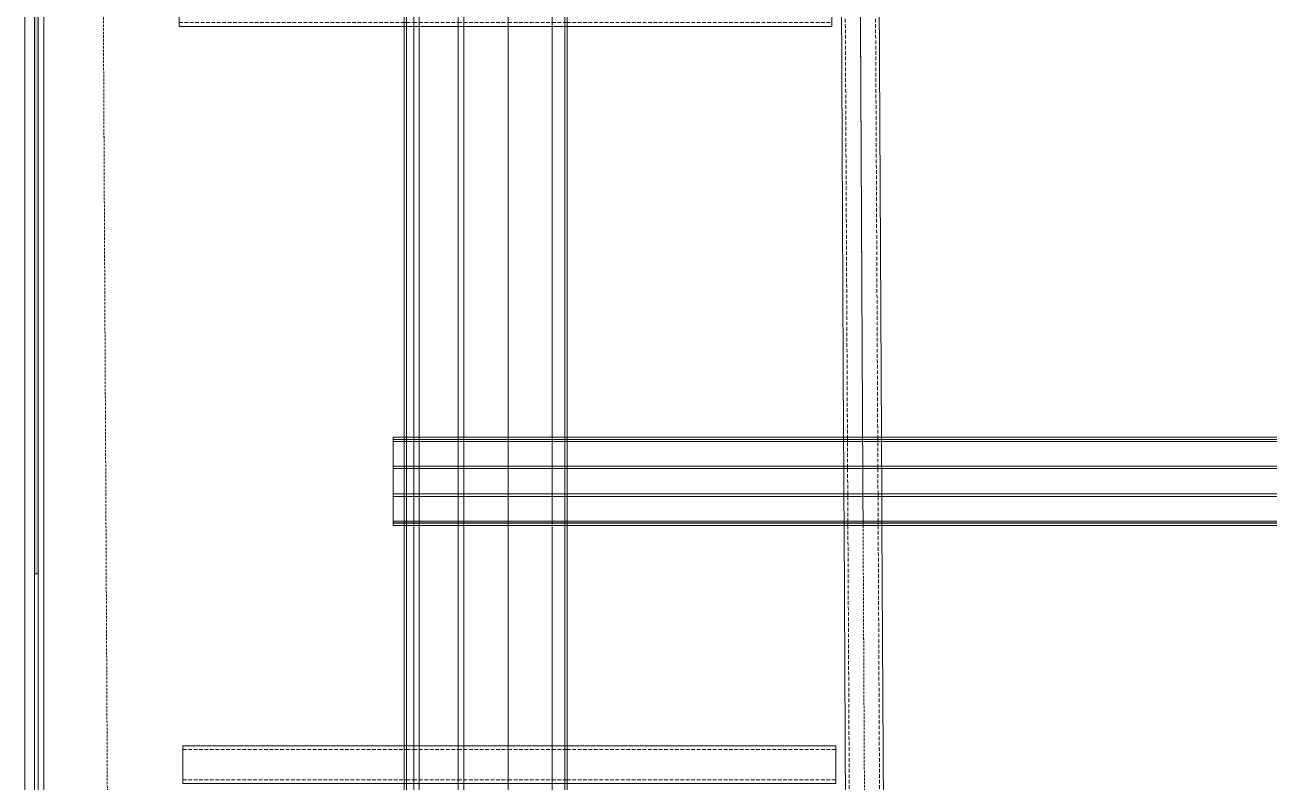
# Model space of a CAD drawing. Header units: centimetres. Extents: x -1906 to 5208, y -261 to 2955.
# Drawn here: x 1109.3 to 1273.7, y 529.8 to 629.8 of the extents above; entities that cross this region are included whole.
import ezdxf

# ---------------------------------------------------------------- set-up
doc = ezdxf.new("R2010")
doc.units = ezdxf.units.CM
doc.linetypes.add('_Overhead_2_', pattern=[0.47625, 0.3175, -0.15875])
doc.linetypes.add('Hidden', pattern=[0.714375, 0.47625, -0.238125])
for name, color, linetype, lineweight in [('A-FLOR', 7, 'Continuous', 18), ('A-WALL', 7, 'Continuous', 18), ('A-WALL-PATT', 7, 'Continuous', 50), ('S-BEAM', 7, 'Continuous', 18)]:
    doc.layers.add(name, color=color, linetype=linetype, lineweight=lineweight)

# ---------------------------------------------------------------- blocks, each defined once
blk = doc.blocks.new('Costanera Perfil Z - Parametrizado - h_22cm-V74-Planta Bodega almacenamiento insumos')
at = {"layer": 'S-BEAM', "color": 254, "lineweight": 9, "true_color": 0xcccccc}
for p, q in [((-5.84, 671.79), (-5.84, -2399.57)), ((-5.54, 671.79), (-5.54, -2399.57)), ((-5.5, -2399.57), (-5.5, 671.79)), ((-5.26, 671.79), (-5.26, -2399.57)), ((1.67, 671.79), (1.67, -2399.57)), ((2.01, 671.79), (2.01, -2399.57)), ((-2.01, -1595.08), (-2.01, -2384.34)), ((-1.67, -1595.08), (-1.67, -2384.34)), ((5.26, -1595.08), (5.26, -2384.34)), ((5.5, -1595.08), (5.5, -2384.34)), ((5.54, -1595.08), (5.54, -2384.34)), ((5.84, -1595.08), (5.84, -2384.34)), ((-2.01, -2384.34), (-2.01, -2396.84)), ((-1.67, -2384.34), (-1.67, -2396.84)), ((5.26, -2384.34), (5.26, -2396.84)), ((5.5, -2384.34), (5.5, -2396.84)), ((5.54, -2384.34), (5.54, -2396.84)), ((5.84, -2384.34), (5.84, -2396.84)), ((-2.01, -2396.84), (-2.01, -2399.57)), ((-1.67, -2396.84), (-1.67, -2399.57)), ((5.26, -2396.84), (5.26, -2399.57)), ((5.5, -2396.84), (5.5, -2399.57)), ((5.54, -2396.84), (5.54, -2399.57)), ((5.84, -2396.84), (5.84, -2399.57)), ((-5.5, -2399.57), (-5.84, -2399.57)), ((-5.84, -2399.57), (-5.54, -2399.57)), ((-5.5, -2399.57), (-5.26, -2399.57)), ((2.01, -2399.57), (-5.5, -2399.57)), ((-5.26, -2399.57), (1.67, -2399.57)), ((1.67, -2399.57), (-2.01, -2399.57)), ((-2.01, -2399.57), (-1.67, -2399.57)), ((-1.67, -2399.57), (1.67, -2399.57)), ((1.67, -2399.57), (-1.67, -2399.57)), ((-1.67, -2399.57), (1.67, -2399.57)), ((1.67, -2399.57), (2.01, -2399.57)), ((2.01, -2399.57), (1.67, -2399.57)), ((1.67, -2399.57), (2.01, -2399.57)), ((2.01, -2399.57), (5.5, -2399.57)), ((5.26, -2399.57), (2.01, -2399.57)), ((5.54, -2399.57), (5.26, -2399.57)), ((5.54, -2399.57), (5.84, -2399.57)), ((5.84, -2399.57), (5.54, -2399.57))]:
    blk.add_line(p, q, dxfattribs=at)
blk = doc.blocks.new('Costanera Perfil Z - Parametrizado - h_22cm-1857671-Planta Bodega almacenamiento insumos')
at = {"layer": 'S-BEAM', "color": 254, "lineweight": 9, "true_color": 0xcccccc}
for p, q in [((-10.75, -25.2), (-10.75, -164.73)), ((-10.75, -25.2), (-10.75, -164.73)), ((-10.45, -25.2), (-10.45, -164.73)), ((-10.45, -25.2), (-10.45, -164.73)), ((-8.8, -25.2), (-8.8, -164.73)), ((-8.8, -25.2), (-8.8, -164.73)), ((8.8, -25.2), (8.8, -164.73)), ((8.8, -25.2), (8.8, -164.73)), ((10.45, -25.2), (10.45, -164.73)), ((10.45, -25.2), (10.45, -164.73)), ((10.75, -164.73), (10.75, -25.2)), ((10.75, -25.2), (10.75, -164.73)), ((-10.75, -164.73), (-10.75, -168.56)), ((-10.75, -164.73), (-10.75, -168.56)), ((-10.45, -164.73), (-10.45, -168.56)), ((-10.45, -164.73), (-10.45, -168.56)), ((-8.8, -164.73), (-8.8, -168.56)), ((-8.8, -164.73), (-8.8, -168.56)), ((8.8, -164.73), (8.8, -168.56)), ((8.8, -164.73), (8.8, -168.56)), ((10.45, -164.73), (10.45, -168.56)), ((10.45, -164.73), (10.45, -168.56)), ((10.75, -168.56), (10.75, -164.73)), ((10.75, -164.73), (10.75, -168.56)), ((-10.75, -168.56), (-10.75, -168.91)), ((-10.75, -168.56), (-10.75, -168.91)), ((-10.75, -168.91), (-10.75, -172.24)), ((-10.75, -168.91), (-10.75, -172.24)), ((-10.45, -168.56), (-10.45, -168.91)), ((-10.45, -168.56), (-10.45, -168.91)), ((-10.45, -168.91), (-10.45, -172.24)), ((-10.45, -168.91), (-10.45, -172.24)), ((-8.8, -168.56), (-8.8, -168.91)), ((-8.8, -168.56), (-8.8, -168.91)), ((-8.8, -168.91), (-8.8, -172.24)), ((-8.8, -168.91), (-8.8, -172.24)), ((8.8, -168.56), (8.8, -168.91)), ((8.8, -168.56), (8.8, -168.91)), ((8.8, -168.91), (8.8, -172.24)), ((8.8, -168.91), (8.8, -172.24)), ((10.45, -168.56), (10.45, -168.91)), ((10.45, -168.56), (10.45, -168.91)), ((10.45, -168.91), (10.45, -172.24)), ((10.45, -168.91), (10.45, -172.24)), ((10.75, -168.91), (10.75, -168.56)), ((10.75, -168.56), (10.75, -168.91)), ((10.75, -172.24), (10.75, -168.91)), ((10.75, -168.91), (10.75, -172.24)), ((-10.75, -172.24), (-10.75, -172.59)), ((-10.75, -172.24), (-10.75, -172.59)), ((-10.45, -172.24), (-10.45, -172.59)), ((-10.45, -172.24), (-10.45, -172.59)), ((-8.8, -172.24), (-8.8, -172.59)), ((-8.8, -172.24), (-8.8, -172.59)), ((8.8, -172.24), (8.8, -172.59)), ((8.8, -172.24), (8.8, -172.59)), ((10.45, -172.24), (10.45, -172.59)), ((10.45, -172.24), (10.45, -172.59)), ((10.75, -172.59), (10.75, -172.24)), ((10.75, -172.24), (10.75, -172.59)), ((-10.75, -172.59), (-10.75, -176.41)), ((-10.75, -172.59), (-10.75, -176.41)), ((-10.45, -172.59), (-10.45, -176.41)), ((-10.45, -172.59), (-10.45, -176.41)), ((-8.8, -172.59), (-8.8, -176.41)), ((-8.8, -172.59), (-8.8, -176.41)), ((8.8, -172.59), (8.8, -176.41)), ((8.8, -172.59), (8.8, -176.41)), ((10.45, -172.59), (10.45, -176.41)), ((10.45, -172.59), (10.45, -176.41)), ((10.75, -176.41), (10.75, -172.59)), ((10.75, -172.59), (10.75, -176.41)), ((-10.75, -176.41), (-10.75, -314.86)), ((-10.75, -176.41), (-10.75, -314.86)), ((-10.45, -176.41), (-10.45, -314.86)), ((-10.45, -176.41), (-10.45, -314.86)), ((-8.8, -176.41), (-8.8, -314.86)), ((-8.8, -176.41), (-8.8, -314.86)), ((8.8, -176.41), (8.8, -314.86)), ((8.8, -176.41), (8.8, -314.86)), ((10.45, -176.41), (10.45, -314.86)), ((10.45, -176.41), (10.45, -314.86)), ((10.75, -314.86), (10.75, -176.41)), ((10.75, -176.41), (10.75, -314.86))]:
    blk.add_line(p, q, dxfattribs=at)
blk = doc.blocks.new('Costanera Perfil Z - Parametrizado - h_22cm-V80-Planta Bodega almacenamiento insumos')
at = {"layer": 'S-BEAM', "color": 254, "lineweight": 9, "true_color": 0xcccccc}
for p, q in [((-10.75, -25.2), (-10.75, -164.73)), ((-10.75, -25.2), (-10.75, -164.73)), ((-10.45, -25.2), (-10.45, -164.73)), ((-10.45, -25.2), (-10.45, -164.73)), ((-8.8, -25.2), (-8.8, -164.73)), ((-8.8, -25.2), (-8.8, -164.73)), ((8.8, -25.2), (8.8, -164.73)), ((8.8, -25.2), (8.8, -164.73)), ((10.45, -25.2), (10.45, -164.73)), ((10.45, -25.2), (10.45, -164.73)), ((10.75, -164.73), (10.75, -25.2)), ((10.75, -25.2), (10.75, -164.73)), ((-10.75, -164.73), (-10.75, -168.56)), ((-10.75, -164.73), (-10.75, -168.56)), ((-10.45, -164.73), (-10.45, -168.56)), ((-10.45, -164.73), (-10.45, -168.56)), ((-8.8, -164.73), (-8.8, -168.56)), ((-8.8, -164.73), (-8.8, -168.56)), ((8.8, -164.73), (8.8, -168.56)), ((8.8, -164.73), (8.8, -168.56)), ((10.45, -164.73), (10.45, -168.56)), ((10.45, -164.73), (10.45, -168.56)), ((10.75, -168.56), (10.75, -164.73)), ((10.75, -164.73), (10.75, -168.56)), ((-10.75, -168.56), (-10.75, -168.91)), ((-10.75, -168.56), (-10.75, -168.91)), ((-10.75, -168.91), (-10.75, -172.24)), ((-10.75, -168.91), (-10.75, -172.24)), ((-10.45, -168.56), (-10.45, -168.91)), ((-10.45, -168.56), (-10.45, -168.91)), ((-10.45, -168.91), (-10.45, -172.24)), ((-10.45, -168.91), (-10.45, -172.24)), ((-8.8, -168.56), (-8.8, -168.91)), ((-8.8, -168.56), (-8.8, -168.91)), ((-8.8, -168.91), (-8.8, -172.24)), ((-8.8, -168.91), (-8.8, -172.24)), ((8.8, -168.56), (8.8, -168.91)), ((8.8, -168.56), (8.8, -168.91)), ((8.8, -168.91), (8.8, -172.24)), ((8.8, -168.91), (8.8, -172.24)), ((10.45, -168.56), (10.45, -168.91)), ((10.45, -168.56), (10.45, -168.91)), ((10.45, -168.91), (10.45, -172.24)), ((10.45, -168.91), (10.45, -172.24)), ((10.75, -168.91), (10.75, -168.56)), ((10.75, -168.56), (10.75, -168.91)), ((10.75, -172.24), (10.75, -168.91)), ((10.75, -168.91), (10.75, -172.24)), ((-10.75, -172.24), (-10.75, -172.59)), ((-10.75, -172.24), (-10.75, -172.59)), ((-10.45, -172.24), (-10.45, -172.59)), ((-10.45, -172.24), (-10.45, -172.59)), ((-8.8, -172.24), (-8.8, -172.59)), ((-8.8, -172.24), (-8.8, -172.59)), ((8.8, -172.24), (8.8, -172.59)), ((8.8, -172.24), (8.8, -172.59)), ((10.45, -172.24), (10.45, -172.59)), ((10.45, -172.24), (10.45, -172.59)), ((10.75, -172.59), (10.75, -172.24)), ((10.75, -172.24), (10.75, -172.59)), ((-10.75, -172.59), (-10.75, -176.41)), ((-10.75, -172.59), (-10.75, -176.41)), ((-10.45, -172.59), (-10.45, -176.41)), ((-10.45, -172.59), (-10.45, -176.41)), ((-8.8, -172.59), (-8.8, -176.41)), ((-8.8, -172.59), (-8.8, -176.41)), ((8.8, -172.59), (8.8, -176.41)), ((8.8, -172.59), (8.8, -176.41)), ((10.45, -172.59), (10.45, -176.41)), ((10.45, -172.59), (10.45, -176.41)), ((10.75, -176.41), (10.75, -172.59)), ((10.75, -172.59), (10.75, -176.41)), ((-10.75, -176.41), (-10.75, -314.86)), ((-10.75, -176.41), (-10.75, -314.86)), ((-10.45, -176.41), (-10.45, -314.86)), ((-10.45, -176.41), (-10.45, -314.86)), ((-8.8, -176.41), (-8.8, -314.86)), ((-8.8, -176.41), (-8.8, -314.86)), ((8.8, -176.41), (8.8, -314.86)), ((8.8, -176.41), (8.8, -314.86)), ((10.45, -176.41), (10.45, -314.86)), ((10.45, -176.41), (10.45, -314.86)), ((10.75, -314.86), (10.75, -176.41)), ((10.75, -176.41), (10.75, -314.86))]:
    blk.add_line(p, q, dxfattribs=at)
blk = doc.blocks.new('Costanera Perfil Z - Parametrizado - h_22cm-1857643-Planta Bodega almacenamiento insumos')
at = {"layer": 'S-BEAM', "color": 254, "lineweight": 9, "true_color": 0xcccccc}
for p, q in [((-10.75, -23.8), (-10.75, -163.34)), ((-10.75, -23.8), (-10.75, -163.34)), ((-10.45, -23.8), (-10.45, -163.34)), ((-10.45, -23.8), (-10.45, -163.34)), ((-8.8, -23.8), (-8.8, -163.34)), ((-8.8, -23.8), (-8.8, -163.34)), ((8.8, -23.8), (8.8, -163.34)), ((8.8, -23.8), (8.8, -163.34)), ((10.45, -23.8), (10.45, -163.34)), ((10.45, -23.8), (10.45, -163.34)), ((10.75, -163.34), (10.75, -23.8)), ((10.75, -23.8), (10.75, -163.34)), ((-10.75, -163.34), (-10.75, -167.17)), ((-10.75, -163.34), (-10.75, -167.17)), ((-10.45, -163.34), (-10.45, -167.17)), ((-10.45, -163.34), (-10.45, -167.17)), ((-8.8, -163.34), (-8.8, -167.17)), ((-8.8, -163.34), (-8.8, -167.17)), ((8.8, -163.34), (8.8, -167.17)), ((8.8, -163.34), (8.8, -167.17)), ((10.45, -163.34), (10.45, -167.17)), ((10.45, -163.34), (10.45, -167.17)), ((10.75, -167.17), (10.75, -163.34)), ((10.75, -163.34), (10.75, -167.17)), ((-10.75, -167.17), (-10.75, -167.51)), ((-10.75, -167.17), (-10.75, -167.51)), ((-10.75, -167.51), (-10.75, -170.85)), ((-10.75, -167.51), (-10.75, -170.85)), ((-10.45, -167.17), (-10.45, -167.51)), ((-10.45, -167.17), (-10.45, -167.51)), ((-10.45, -167.51), (-10.45, -170.85)), ((-10.45, -167.51), (-10.45, -170.85)), ((-8.8, -167.17), (-8.8, -167.51)), ((-8.8, -167.17), (-8.8, -167.51)), ((-8.8, -167.51), (-8.8, -170.85)), ((-8.8, -167.51), (-8.8, -170.85)), ((8.8, -167.17), (8.8, -167.51)), ((8.8, -167.17), (8.8, -167.51)), ((8.8, -167.51), (8.8, -170.85)), ((8.8, -167.51), (8.8, -170.85)), ((10.45, -167.17), (10.45, -167.51)), ((10.45, -167.17), (10.45, -167.51)), ((10.45, -167.51), (10.45, -170.85)), ((10.45, -167.51), (10.45, -170.85)), ((10.75, -167.51), (10.75, -167.17)), ((10.75, -167.17), (10.75, -167.51)), ((10.75, -170.85), (10.75, -167.51)), ((10.75, -167.51), (10.75, -170.85)), ((-10.75, -170.85), (-10.75, -171.19)), ((-10.75, -170.85), (-10.75, -171.19)), ((-10.45, -170.85), (-10.45, -171.19)), ((-10.45, -170.85), (-10.45, -171.19)), ((-8.8, -170.85), (-8.8, -171.19)), ((-8.8, -170.85), (-8.8, -171.19)), ((8.8, -170.85), (8.8, -171.19)), ((8.8, -170.85), (8.8, -171.19)), ((10.45, -170.85), (10.45, -171.19)), ((10.45, -170.85), (10.45, -171.19)), ((10.75, -171.19), (10.75, -170.85)), ((10.75, -170.85), (10.75, -171.19)), ((-10.75, -171.19), (-10.75, -175.02)), ((-10.75, -171.19), (-10.75, -175.02)), ((-10.45, -171.19), (-10.45, -175.02)), ((-10.45, -171.19), (-10.45, -175.02)), ((-8.8, -171.19), (-8.8, -175.02)), ((-8.8, -171.19), (-8.8, -175.02)), ((8.8, -171.19), (8.8, -175.02)), ((8.8, -171.19), (8.8, -175.02)), ((10.45, -171.19), (10.45, -175.02)), ((10.45, -171.19), (10.45, -175.02)), ((10.75, -175.02), (10.75, -171.19)), ((10.75, -171.19), (10.75, -175.02)), ((-10.75, -175.02), (-10.75, -313.46)), ((-10.75, -175.02), (-10.75, -313.46)), ((-10.45, -175.02), (-10.45, -313.46)), ((-10.45, -175.02), (-10.45, -313.46)), ((-8.8, -175.02), (-8.8, -313.46)), ((-8.8, -175.02), (-8.8, -313.46)), ((8.8, -175.02), (8.8, -313.46)), ((8.8, -175.02), (8.8, -313.46)), ((10.45, -175.02), (10.45, -313.46)), ((10.45, -175.02), (10.45, -313.46)), ((10.75, -313.46), (10.75, -175.02)), ((10.75, -175.02), (10.75, -313.46))]:
    blk.add_line(p, q, dxfattribs=at)
blk = doc.blocks.new('Costanera Perfil Z - Parametrizado - h_22cm-1857615-Planta Bodega almacenamiento insumos')
at = {"layer": 'S-BEAM', "color": 254, "lineweight": 9, "true_color": 0xcccccc}
for p, q in [((8.8, -24.5), (8.8, -164.04)), ((8.8, -24.5), (8.8, -164.04)), ((10.45, -24.5), (10.45, -164.04)), ((10.75, -164.04), (10.75, -24.5)), ((-10.75, -109.68), (-10.75, -164.04)), ((-10.75, -109.77), (-10.75, -164.04)), ((-10.45, -109.77), (-10.45, -164.04)), ((-10.45, -109.77), (-10.45, -164.04)), ((-8.8, -109.77), (-8.8, -164.04)), ((-8.8, -109.77), (-8.8, -164.04)), ((10.45, -109.68), (10.45, -164.04)), ((10.75, -109.77), (10.75, -164.04)), ((-10.75, -164.04), (-10.75, -167.86)), ((-10.75, -164.04), (-10.75, -167.86)), ((-10.45, -164.04), (-10.45, -167.86)), ((-10.45, -164.04), (-10.45, -167.86)), ((-8.8, -164.04), (-8.8, -167.86)), ((-8.8, -164.04), (-8.8, -167.86)), ((8.8, -164.04), (8.8, -167.86)), ((8.8, -164.04), (8.8, -167.86)), ((10.45, -164.04), (10.45, -167.86)), ((10.45, -164.04), (10.45, -167.86)), ((10.75, -167.86), (10.75, -164.04)), ((10.75, -164.04), (10.75, -167.86)), ((-10.75, -167.86), (-10.75, -168.21)), ((-10.75, -167.86), (-10.75, -168.21)), ((-10.75, -168.21), (-10.75, -171.54)), ((-10.75, -168.21), (-10.75, -171.54)), ((-10.45, -167.86), (-10.45, -168.21)), ((-10.45, -167.86), (-10.45, -168.21)), ((-10.45, -168.21), (-10.45, -171.54)), ((-10.45, -168.21), (-10.45, -171.54)), ((-8.8, -167.86), (-8.8, -168.21)), ((-8.8, -167.86), (-8.8, -168.21)), ((-8.8, -168.21), (-8.8, -171.54)), ((-8.8, -168.21), (-8.8, -171.54)), ((8.8, -167.86), (8.8, -168.21)), ((8.8, -167.86), (8.8, -168.21)), ((8.8, -168.21), (8.8, -171.54)), ((8.8, -168.21), (8.8, -171.54)), ((10.45, -167.86), (10.45, -168.21)), ((10.45, -167.86), (10.45, -168.21)), ((10.45, -168.21), (10.45, -171.54)), ((10.45, -168.21), (10.45, -171.54)), ((10.75, -168.21), (10.75, -167.86)), ((10.75, -167.86), (10.75, -168.21)), ((10.75, -171.54), (10.75, -168.21)), ((10.75, -168.21), (10.75, -171.54)), ((-10.75, -171.54), (-10.75, -171.89)), ((-10.75, -171.54), (-10.75, -171.89)), ((-10.75, -171.89), (-10.75, -175.72)), ((-10.75, -171.89), (-10.75, -175.72)), ((-10.45, -171.54), (-10.45, -171.89)), ((-10.45, -171.54), (-10.45, -171.89)), ((-10.45, -171.89), (-10.45, -175.72)), ((-10.45, -171.89), (-10.45, -175.72)), ((-8.8, -171.54), (-8.8, -171.89)), ((-8.8, -171.54), (-8.8, -171.89)), ((-8.8, -171.89), (-8.8, -175.72)), ((-8.8, -171.89), (-8.8, -175.72)), ((8.8, -171.54), (8.8, -171.89)), ((8.8, -171.54), (8.8, -171.89)), ((8.8, -171.89), (8.8, -175.72)), ((8.8, -171.89), (8.8, -175.72)), ((10.45, -171.54), (10.45, -171.89)), ((10.45, -171.54), (10.45, -171.89)), ((10.45, -171.89), (10.45, -175.72)), ((10.45, -171.89), (10.45, -175.72)), ((10.75, -171.89), (10.75, -171.54)), ((10.75, -171.54), (10.75, -171.89)), ((10.75, -175.72), (10.75, -171.89)), ((10.75, -171.89), (10.75, -175.72)), ((-10.75, -175.72), (-10.75, -204.92)), ((-10.75, -175.72), (-10.75, -204.84)), ((-10.45, -175.72), (-10.45, -204.84)), ((-10.45, -175.72), (-10.45, -204.84)), ((-8.8, -175.72), (-8.8, -204.84)), ((-8.8, -175.72), (-8.8, -204.84)), ((8.8, -175.72), (8.8, -314.16)), ((8.8, -175.72), (8.8, -314.16)), ((10.45, -175.72), (10.45, -314.16)), ((10.45, -175.72), (10.45, -204.92)), ((10.75, -314.16), (10.75, -175.72)), ((10.75, -175.72), (10.75, -204.84)), ((-10.75, -205.15), (-10.75, -205.28)), ((-10.75, -205.15), (-10.75, -205.28)), ((-10.75, -205.36), (-10.75, -205.51)), ((-10.75, -205.36), (-10.75, -205.51)), ((-10.45, -205.15), (-10.45, -205.28)), ((-10.45, -205.15), (-10.45, -205.28)), ((-10.45, -205.36), (-10.45, -205.51)), ((-10.45, -205.36), (-10.45, -205.51)), ((-8.8, -205.15), (-8.8, -205.28)), ((-8.8, -205.15), (-8.8, -205.28)), ((-8.8, -205.36), (-8.8, -205.51)), ((-8.8, -205.36), (-8.8, -205.51)), ((10.45, -205.28), (10.45, -205.41)), ((10.75, -205.28), (10.75, -205.41)), ((-10.75, -205.59), (-10.75, -208.85)), ((-10.75, -205.59), (-10.75, -208.85)), ((-10.45, -205.59), (-10.45, -208.85)), ((-10.45, -205.59), (-10.45, -208.85)), ((-8.8, -205.6), (-8.8, -208.85)), ((-8.8, -205.6), (-8.8, -208.85)), ((10.45, -205.51), (10.45, -205.65)), ((10.45, -205.75), (10.45, -209)), ((10.75, -205.51), (10.75, -205.65)), ((10.75, -205.75), (10.75, -209)), ((-10.75, -208.94), (-10.75, -209.1)), ((-10.75, -208.94), (-10.75, -209.1)), ((-10.75, -209.18), (-10.75, -209.33)), ((-10.75, -209.18), (-10.75, -209.33)), ((-10.75, -209.4), (-10.75, -209.53)), ((-10.75, -209.4), (-10.75, -209.53)), ((-10.45, -208.94), (-10.45, -209.1)), ((-10.45, -208.94), (-10.45, -209.1)), ((-10.45, -209.18), (-10.45, -209.33)), ((-10.45, -209.18), (-10.45, -209.33)), ((-10.45, -209.4), (-10.45, -209.53)), ((-10.45, -209.4), (-10.45, -209.53)), ((-8.8, -208.94), (-8.8, -209.1)), ((-8.8, -208.94), (-8.8, -209.1)), ((-8.8, -209.18), (-8.8, -209.33)), ((-8.8, -209.18), (-8.8, -209.33)), ((-8.8, -209.4), (-8.8, -209.53)), ((-8.8, -209.4), (-8.8, -209.53)), ((10.45, -209.1), (10.45, -209.23)), ((10.75, -209.1), (10.75, -209.23))]:
    blk.add_line(p, q, dxfattribs=at)
blk = doc.blocks.new('Costanera Perfil Z - Parametrizado - h_22cm-1857587-Planta Bodega almacenamiento insumos')
at = {"layer": 'S-BEAM', "color": 254, "lineweight": 9, "true_color": 0xcccccc}
for p, q in [((-10.75, -110.68), (-10.75, -164.95)), ((-10.75, -110.68), (-10.75, -164.95)), ((-10.45, -110.68), (-10.45, -164.95)), ((-10.45, -110.68), (-10.45, -164.95)), ((-8.8, -110.68), (-8.8, -164.95)), ((-8.8, -110.68), (-8.8, -164.95)), ((8.8, -110.68), (8.8, -164.95)), ((8.8, -110.68), (8.8, -164.95)), ((10.45, -110.68), (10.45, -164.95)), ((10.45, -110.68), (10.45, -164.95)), ((10.75, -164.95), (10.75, -110.68)), ((10.75, -110.68), (10.75, -164.95)), ((-10.75, -164.95), (-10.75, -168.78)), ((-10.75, -164.95), (-10.75, -168.78)), ((-10.45, -164.95), (-10.45, -168.78)), ((-10.45, -164.95), (-10.45, -168.78)), ((-8.8, -164.95), (-8.8, -168.78)), ((-8.8, -164.95), (-8.8, -168.78)), ((8.8, -164.95), (8.8, -168.78)), ((8.8, -164.95), (8.8, -168.78)), ((10.45, -164.95), (10.45, -168.78)), ((10.45, -164.95), (10.45, -168.78)), ((10.75, -168.78), (10.75, -164.95)), ((10.75, -164.95), (10.75, -168.78)), ((-10.75, -168.78), (-10.75, -169.12)), ((-10.75, -168.78), (-10.75, -169.12)), ((-10.75, -169.12), (-10.75, -172.46)), ((-10.75, -169.12), (-10.75, -172.46)), ((-10.45, -168.78), (-10.45, -169.12)), ((-10.45, -168.78), (-10.45, -169.12)), ((-10.45, -169.12), (-10.45, -172.46)), ((-10.45, -169.12), (-10.45, -172.46)), ((-8.8, -168.78), (-8.8, -169.12)), ((-8.8, -168.78), (-8.8, -169.12)), ((-8.8, -169.12), (-8.8, -172.46)), ((-8.8, -169.12), (-8.8, -172.46)), ((8.8, -168.78), (8.8, -169.12)), ((8.8, -168.78), (8.8, -169.12)), ((8.8, -169.12), (8.8, -172.46)), ((8.8, -169.12), (8.8, -172.46)), ((10.45, -168.78), (10.45, -169.12)), ((10.45, -168.78), (10.45, -169.12)), ((10.45, -169.12), (10.45, -172.46)), ((10.45, -169.12), (10.45, -172.46)), ((10.75, -169.12), (10.75, -168.78)), ((10.75, -168.78), (10.75, -169.12)), ((10.75, -172.46), (10.75, -169.12)), ((10.75, -169.12), (10.75, -172.46)), ((-10.75, -172.46), (-10.75, -172.8)), ((-10.75, -172.46), (-10.75, -172.8)), ((-10.45, -172.46), (-10.45, -172.8)), ((-10.45, -172.46), (-10.45, -172.8)), ((-8.8, -172.46), (-8.8, -172.8)), ((-8.8, -172.46), (-8.8, -172.8)), ((8.8, -172.46), (8.8, -172.8)), ((8.8, -172.46), (8.8, -172.8)), ((10.45, -172.46), (10.45, -172.8)), ((10.45, -172.46), (10.45, -172.8)), ((10.75, -172.8), (10.75, -172.46)), ((10.75, -172.46), (10.75, -172.8)), ((-10.75, -172.8), (-10.75, -176.63)), ((-10.75, -172.8), (-10.75, -176.63)), ((-10.45, -172.8), (-10.45, -176.63)), ((-10.45, -172.8), (-10.45, -176.63)), ((-8.8, -172.8), (-8.8, -176.63)), ((-8.8, -172.8), (-8.8, -176.63)), ((8.8, -172.8), (8.8, -176.63)), ((8.8, -172.8), (8.8, -176.63)), ((10.45, -172.8), (10.45, -176.63)), ((10.45, -172.8), (10.45, -176.63)), ((10.75, -176.63), (10.75, -172.8)), ((10.75, -172.8), (10.75, -176.63)), ((-10.75, -176.63), (-10.75, -205.75)), ((-10.75, -176.63), (-10.75, -205.75)), ((-10.45, -176.63), (-10.45, -205.75)), ((-10.45, -176.63), (-10.45, -205.75)), ((-8.8, -176.63), (-8.8, -205.75)), ((-8.8, -176.63), (-8.8, -205.75)), ((8.8, -176.63), (8.8, -205.75)), ((8.8, -176.63), (8.8, -205.75)), ((10.45, -176.63), (10.45, -205.75)), ((10.45, -176.63), (10.45, -205.75)), ((10.75, -205.75), (10.75, -176.63)), ((10.75, -176.63), (10.75, -205.75)), ((-10.75, -206.06), (-10.75, -206.19)), ((-10.75, -206.06), (-10.75, -206.19)), ((-10.75, -206.77), (-10.75, -206.92)), ((-10.75, -206.77), (-10.75, -206.92)), ((-10.75, -207.01), (-10.75, -209.26)), ((-10.75, -207.01), (-10.75, -209.26)), ((-10.45, -206.06), (-10.45, -206.19)), ((-10.45, -206.06), (-10.45, -206.19)), ((-10.45, -206.77), (-10.45, -206.92)), ((-10.45, -206.77), (-10.45, -206.92)), ((-10.45, -207.01), (-10.45, -209.26)), ((-10.45, -207.01), (-10.45, -209.26)), ((-8.8, -206.07), (-8.8, -206.19)), ((-8.8, -206.07), (-8.8, -206.19)), ((-8.8, -206.78), (-8.8, -206.92)), ((-8.8, -206.78), (-8.8, -206.92)), ((-8.8, -207.01), (-8.8, -209.26)), ((-8.8, -207.01), (-8.8, -209.26)), ((8.8, -206.69), (8.8, -206.82)), ((8.8, -206.69), (8.8, -206.82)), ((8.8, -206.92), (8.8, -207.06)), ((8.8, -206.92), (8.8, -207.06)), ((10.45, -206.69), (10.45, -206.83)), ((10.45, -206.69), (10.45, -206.83)), ((10.45, -206.92), (10.45, -207.07)), ((10.45, -206.92), (10.45, -207.07)), ((10.75, -206.83), (10.75, -206.69)), ((10.75, -206.69), (10.75, -206.83)), ((10.75, -207.07), (10.75, -206.92)), ((10.75, -206.92), (10.75, -207.07)), ((8.8, -207.17), (8.8, -209.4)), ((8.8, -207.17), (8.8, -209.4)), ((10.45, -207.17), (10.45, -209.41)), ((10.45, -207.17), (10.45, -209.41)), ((10.75, -209.41), (10.75, -207.17)), ((10.75, -207.17), (10.75, -209.41)), ((-10.75, -209.35), (-10.75, -209.51)), ((-10.75, -209.35), (-10.75, -209.51)), ((-10.75, -209.59), (-10.75, -209.74)), ((-10.75, -209.59), (-10.75, -209.74)), ((-10.75, -210.31), (-10.75, -210.44)), ((-10.75, -210.31), (-10.75, -210.44)), ((-10.45, -209.35), (-10.45, -209.51)), ((-10.45, -209.35), (-10.45, -209.51)), ((-10.45, -209.59), (-10.45, -209.74)), ((-10.45, -209.59), (-10.45, -209.74)), ((-10.45, -210.31), (-10.45, -210.44)), ((-10.45, -210.31), (-10.45, -210.44)), ((-8.8, -209.35), (-8.8, -209.51)), ((-8.8, -209.35), (-8.8, -209.51)), ((-8.8, -209.59), (-8.8, -209.74)), ((-8.8, -209.59), (-8.8, -209.74)), ((-8.8, -210.31), (-8.8, -210.44)), ((-8.8, -210.31), (-8.8, -210.44)), ((8.8, -209.51), (8.8, -209.64)), ((8.8, -209.51), (8.8, -209.64)), ((10.45, -209.51), (10.45, -209.64)), ((10.45, -209.51), (10.45, -209.64)), ((10.75, -209.65), (10.75, -209.51)), ((10.75, -209.51), (10.75, -209.65))]:
    blk.add_line(p, q, dxfattribs=at)
blk = doc.blocks.new('PQ_RVR_EST-01_ZZ_ZZ_MO_T_A_rvt-2-Planta Bodega almacenamiento insumos')
at = {"layer": 'S-BEAM', "color": 254, "lineweight": 9, "true_color": 0xcccccc}
for p, q in [((-4930.09, 718.7), (-4930.09, 575.34)), ((-4930.09, 718.7), (-4930.09, 575.34)), ((-4924.2, 718.7), (-4924.2, 575.34)), ((-4923.49, 575.34), (-4923.49, 718.7)), ((-4917.59, 575.34), (-4917.59, 718.7)), ((-4917.59, 718.7), (-4917.59, 575.34)), ((-4930.09, 714.87), (-4930.09, 575.34)), ((-4930.09, 714.87), (-4930.09, 575.34)), ((-4924.2, 714.87), (-4924.2, 575.34)), ((-4923.49, 714.87), (-4923.49, 575.34)), ((-4917.59, 714.87), (-4917.59, 575.34)), ((-4917.59, 714.87), (-4917.59, 575.34)), ((-4930.09, 575.34), (-4930.09, 570.83)), ((-4930.09, 575.34), (-4930.09, 571.51)), ((-4930.09, 575.34), (-4930.09, 571.51)), ((-4930.09, 575.34), (-4930.09, 570.93)), ((-4924.2, 575.34), (-4924.2, 571.51)), ((-4924.2, 575.34), (-4924.2, 570.93)), ((-4923.49, 570.93), (-4923.49, 575.34)), ((-4923.49, 575.34), (-4923.49, 571.51)), ((-4917.59, 570.93), (-4917.59, 575.34)), ((-4917.59, 575.34), (-4917.59, 570.83)), ((-4917.59, 575.34), (-4917.59, 571.51)), ((-4917.59, 575.34), (-4917.59, 571.51)), ((-4930.09, 571.51), (-4930.09, 571.16)), ((-4930.09, 571.51), (-4930.09, 571.16)), ((-4930.09, 571.16), (-4930.09, 567.83)), ((-4930.09, 571.16), (-4930.09, 567.83)), ((-4930.09, 570.93), (-4930.09, 567.83)), ((-4930.09, 570.83), (-4930.09, 567.83)), ((-4924.2, 571.51), (-4924.2, 571.16)), ((-4924.2, 571.16), (-4924.2, 567.83)), ((-4924.2, 570.93), (-4924.2, 567.83)), ((-4923.49, 571.51), (-4923.49, 571.16)), ((-4923.49, 571.16), (-4923.49, 567.83)), ((-4923.49, 567.83), (-4923.49, 570.93)), ((-4917.59, 571.51), (-4917.59, 571.16)), ((-4917.59, 571.51), (-4917.59, 571.16)), ((-4917.59, 571.16), (-4917.59, 567.83)), ((-4917.59, 571.16), (-4917.59, 567.83)), ((-4917.59, 567.83), (-4917.59, 570.93)), ((-4917.59, 570.83), (-4917.59, 567.83)), ((-4930.09, 567.83), (-4930.09, 567.48)), ((-4930.09, 567.83), (-4930.09, 567.48)), ((-4930.09, 567.83), (-4930.09, 567.48)), ((-4930.09, 567.83), (-4930.09, 567.48)), ((-4930.09, 567.48), (-4930.09, 425.22)), ((-4930.09, 567.48), (-4930.09, 563.66)), ((-4930.09, 567.48), (-4930.09, 563.66)), ((-4930.09, 567.48), (-4930.09, 425.22)), ((-4924.2, 567.83), (-4924.2, 567.48)), ((-4924.2, 567.83), (-4924.2, 567.48)), ((-4924.2, 567.48), (-4924.2, 563.66)), ((-4924.2, 567.48), (-4924.2, 425.22)), ((-4923.49, 567.48), (-4923.49, 567.83)), ((-4923.49, 567.83), (-4923.49, 567.48)), ((-4923.49, 425.22), (-4923.49, 567.48)), ((-4923.49, 567.48), (-4923.49, 563.66)), ((-4917.59, 567.48), (-4917.59, 567.83)), ((-4917.59, 567.83), (-4917.59, 567.48)), ((-4917.59, 567.83), (-4917.59, 567.48)), ((-4917.59, 567.83), (-4917.59, 567.48)), ((-4917.59, 425.22), (-4917.59, 567.48)), ((-4917.59, 567.48), (-4917.59, 425.22)), ((-4917.59, 567.48), (-4917.59, 563.66)), ((-4917.59, 567.48), (-4917.59, 563.66)), ((-4930.09, 563.66), (-4930.09, 425.22)), ((-4930.09, 563.66), (-4930.09, 425.22)), ((-4924.2, 563.66), (-4924.2, 425.22)), ((-4923.49, 563.66), (-4923.49, 425.22)), ((-4917.59, 563.66), (-4917.59, 425.22)), ((-4917.59, 563.66), (-4917.59, 425.22))]:
    blk.add_line(p, q, dxfattribs=at)
for name, p in [('Costanera Perfil Z - Parametrizado - h_22cm-1857671-Planta Bodega almacenamiento insumos', (-4920.59, 740.07)), ('Costanera Perfil Z - Parametrizado - h_22cm-V80-Planta Bodega almacenamiento insumos', (-4920.59, 740.07)), ('Costanera Perfil Z - Parametrizado - h_22cm-1857643-Planta Bodega almacenamiento insumos', (-4920.59, 738.68)), ('Costanera Perfil Z - Parametrizado - h_22cm-1857615-Planta Bodega almacenamiento insumos', (-4920.59, 739.38)), ('Costanera Perfil Z - Parametrizado - h_22cm-1857587-Planta Bodega almacenamiento insumos', (-4920.59, 740.29))]:
    blk.add_blockref(name, p, dxfattribs=at)
at = {"layer": 'S-BEAM', "color": 254, "lineweight": 9, "true_color": 0xcccccc, "rotation": 269.9999999999998}
blk.add_blockref('Costanera Perfil Z - Parametrizado - h_22cm-V74-Planta Bodega almacenamiento insumos', (-2533.25, 569.5), dxfattribs=at)
blk = doc.blocks.new('HSS Rectangular - 50 x 120-1968206-Planta Bodega almacenamiento insumos')
at = {"layer": 'S-BEAM', "color": 254, "lineweight": 9, "true_color": 0xcccccc}
for p, q in [((-166.35, 2.5), (-304.79, 2.5)), ((-162.52, 2.5), (-166.35, 2.5)), ((-162.18, 2.5), (-162.52, 2.5)), ((-158.84, 2.5), (-162.18, 2.5)), ((-158.5, 2.5), (-158.84, 2.5)), ((-154.67, 2.5), (-158.5, 2.5)), ((-15.13, 2.5), (-154.67, 2.5)), ((-304.82, -2.5), (-166.38, -2.5)), ((-166.38, -2.5), (-162.55, -2.5)), ((-162.55, -2.5), (-162.2, -2.5)), ((-162.2, -2.5), (-158.87, -2.5)), ((-158.87, -2.5), (-158.52, -2.5)), ((-158.52, -2.5), (-154.69, -2.5)), ((-154.69, -2.5), (-15.16, -2.5))]:
    blk.add_line(p, q, dxfattribs=at)
at = {"layer": 'S-BEAM', "color": 254, "linetype": 'Hidden', "lineweight": 9, "true_color": 0xcccccc}
for p, q in [((-166.35, 2), (-304.79, 2)), ((-162.53, 2), (-166.35, 2)), ((-162.18, 2), (-162.53, 2)), ((-158.85, 2), (-162.18, 2)), ((-158.5, 2), (-158.85, 2)), ((-154.67, 2), (-158.5, 2)), ((-15.13, 2), (-154.67, 2)), ((-166.37, -2), (-304.82, -2)), ((-162.55, -2), (-166.37, -2)), ((-162.2, -2), (-162.55, -2)), ((-158.87, -2), (-162.2, -2)), ((-158.52, -2), (-158.87, -2)), ((-154.69, -2), (-158.52, -2)), ((-15.15, -2), (-154.69, -2))]:
    blk.add_line(p, q, dxfattribs=at)
blk = doc.blocks.new('HSS Rectangular - 50 x 120-V155-Planta Bodega almacenamiento insumos')
at = {"layer": 'S-BEAM', "color": 254, "lineweight": 9, "true_color": 0xcccccc}
for p, q in [((-5.72, 2.5), (-41.22, 2.5)), ((-41.22, 2.5), (-41.22, 2.37)), ((-41.22, 2.5), (-41.22, 1.55)), ((-41.22, 2.37), (-41.22, 2.02)), ((-41.22, 1.87), (-41.22, 2)), ((-41.22, 1.87), (-41.22, 2)), ((-41.22, 1.72), (-41.22, 1.55)), ((-41.22, 1.55), (-41.22, 1.72)), ((-41.22, 1.55), (-41.22, 1.72)), ((-5.42, 2.5), (-5.72, 2.5)), ((-3.77, 2.5), (-5.42, 2.5)), ((2.02, 2.5), (-3.77, 2.5)), ((7.92, 2.5), (2.02, 2.5)), ((8.63, 2.5), (7.92, 2.5)), ((13.82, 2.5), (8.63, 2.5)), ((14.52, 2.5), (13.82, 2.5)), ((15.47, 2.5), (14.52, 2.5)), ((15.77, 2.5), (15.47, 2.5)), ((45, 2.5), (15.77, 2.5)), ((45, 1.55), (45, 2.5)), ((45, 2.47), (45, 2.5)), ((45, 2.37), (45, 2.47)), ((45, 2.22), (45, 2.37)), ((45, 2.02), (45, 2.22)), ((45, 2), (45, 1.97)), ((45, 2), (45, 1.97)), ((45, 1.97), (45, 1.87)), ((45, 1.97), (45, 1.87)), ((45, 1.55), (45, 1.72)), ((45, 1.72), (45, 1.55)), ((45, 1.72), (45, 1.55)), ((-41.22, -1.55), (-41.22, 1.55)), ((-41.22, 1.52), (-41.22, -1.52)), ((-41.22, 1.29), (-41.22, 1.52)), ((-41.22, 1.29), (-41.22, 1.52)), ((-41.22, 1.05), (-41.22, 1.29)), ((-41.22, 1.05), (-41.22, 1.29)), ((-41.22, -1.05), (-41.22, 1.05)), ((-41.22, 1.05), (-41.22, -1.05)), ((45, 1.55), (45, -1.55)), ((45, -1.52), (45, 1.52)), ((45, 1.52), (45, 1.29)), ((45, 1.52), (45, 1.29)), ((45, 1.29), (45, 1.05)), ((45, 1.29), (45, 1.05)), ((45, -1.05), (45, 1.05)), ((45, 1.05), (45, -1.05)), ((-41.22, -1.52), (-41.22, -1.05)), ((-41.22, -1.29), (-41.22, -1.05)), ((-41.22, -1.52), (-41.22, -1.29)), ((-41.22, -1.55), (-41.22, -1.72)), ((-41.22, -1.55), (-41.22, -2.5)), ((-41.22, -1.72), (-41.22, -1.55)), ((-41.22, -1.72), (-41.22, -1.55)), ((45, -1.05), (45, -1.52)), ((45, -1.05), (45, -1.52)), ((45, -2.5), (45, -1.55)), ((45, -1.72), (45, -1.55)), ((45, -1.55), (45, -1.72)), ((45, -1.55), (45, -1.72)), ((-41.22, -1.97), (-41.22, -1.87)), ((-41.22, -1.97), (-41.22, -1.87)), ((-41.22, -2), (-41.22, -1.97)), ((-41.22, -2), (-41.22, -1.97)), ((-41.22, -2.03), (-41.22, -2.37)), ((-41.22, -2.37), (-41.22, -2.5)), ((-41.22, -2.5), (-5.72, -2.5)), ((-5.72, -2.5), (-5.42, -2.5)), ((-5.42, -2.5), (-3.77, -2.5)), ((-3.77, -2.5), (2.02, -2.5)), ((2.02, -2.5), (7.92, -2.5)), ((7.92, -2.5), (8.63, -2.5)), ((8.63, -2.5), (13.82, -2.5)), ((13.82, -2.5), (14.52, -2.5)), ((14.52, -2.5), (15.47, -2.5)), ((15.47, -2.5), (15.77, -2.5)), ((15.77, -2.5), (45, -2.5)), ((45, -1.87), (45, -1.97)), ((45, -1.87), (45, -2)), ((45, -1.97), (45, -2)), ((45, -2.22), (45, -2.03)), ((45, -2.37), (45, -2.22)), ((45, -2.47), (45, -2.37)), ((45, -2.5), (45, -2.47))]:
    blk.add_line(p, q, dxfattribs=at)
at = {"layer": 'S-BEAM', "color": 254, "linetype": 'Hidden', "lineweight": 9, "true_color": 0xcccccc}
for p, q in [((-5.72, 2), (-41.22, 2)), ((-5.42, 2), (-5.72, 2)), ((-3.77, 2), (-5.42, 2)), ((2.02, 2), (-3.77, 2)), ((7.92, 2), (2.02, 2)), ((8.63, 2), (7.92, 2)), ((13.82, 2), (8.63, 2)), ((14.52, 2), (13.82, 2)), ((15.47, 2), (14.52, 2)), ((15.77, 2), (15.47, 2)), ((45, 2), (15.77, 2)), ((-5.72, -2), (-41.22, -2)), ((-5.42, -2), (-5.72, -2)), ((-3.77, -2), (-5.42, -2)), ((2.02, -2), (-3.77, -2)), ((7.92, -2), (2.02, -2)), ((8.63, -2), (7.92, -2)), ((13.82, -2), (8.63, -2)), ((14.52, -2), (13.82, -2)), ((15.47, -2), (14.52, -2)), ((15.77, -2), (15.47, -2)), ((45, -2), (15.77, -2))]:
    blk.add_line(p, q, dxfattribs=at)
blk = doc.blocks.new('HSS Rectangular - 50 x 120-V156-Planta Bodega almacenamiento insumos')
at = {"layer": 'S-BEAM', "color": 254, "lineweight": 9, "true_color": 0xcccccc}
for p, q in [((-6.24, 2.5), (-41.22, 2.5)), ((-41.22, 2.5), (-41.22, 2.47)), ((-41.22, 2.5), (-41.22, 1.55)), ((-41.22, 2.47), (-41.22, 2.37)), ((-41.22, 2.37), (-41.22, 2.22)), ((-41.22, 2.22), (-41.22, 2.02)), ((-41.22, 1.97), (-41.22, 2)), ((-41.22, 1.97), (-41.22, 2)), ((-41.22, 1.87), (-41.22, 1.97)), ((-41.22, 1.87), (-41.22, 1.97)), ((-41.22, 1.72), (-41.22, 1.55)), ((-41.22, 1.55), (-41.22, 1.72)), ((-41.22, 1.55), (-41.22, 1.72)), ((-5.94, 2.5), (-6.24, 2.5)), ((-4.29, 2.5), (-5.94, 2.5)), ((1.51, 2.5), (-4.29, 2.5)), ((7.4, 2.5), (1.51, 2.5)), ((8.11, 2.5), (7.4, 2.5)), ((13.3, 2.5), (8.11, 2.5)), ((14.01, 2.5), (13.3, 2.5)), ((14.95, 2.5), (14.01, 2.5)), ((15.25, 2.5), (14.95, 2.5)), ((45, 2.5), (15.25, 2.5)), ((45, 1.55), (45, 2.5)), ((45, 2.47), (45, 2.5)), ((45, 2.37), (45, 2.47)), ((45, 2.22), (45, 2.37)), ((45, 2.02), (45, 2.22)), ((45, 2), (45, 1.97)), ((45, 2), (45, 1.97)), ((45, 1.97), (45, 1.87)), ((45, 1.97), (45, 1.87)), ((45, 1.55), (45, 1.72)), ((45, 1.72), (45, 1.55)), ((45, 1.72), (45, 1.55)), ((-41.22, -1.55), (-41.22, 1.55)), ((-41.22, 1.52), (-41.22, -1.18)), ((-41.22, 1.29), (-41.22, 1.52)), ((-41.22, 1.29), (-41.22, 1.52)), ((-41.22, 1.05), (-41.22, 1.29)), ((-41.22, 1.05), (-41.22, 1.29)), ((-41.22, -1.05), (-41.22, 1.05)), ((-41.22, 1.05), (-41.22, -1.05)), ((45, 1.55), (45, -1.55)), ((45, -1.18), (45, 1.52)), ((45, 1.52), (45, 1.05)), ((45, 1.52), (45, 1.05)), ((45, -1.05), (45, 1.05)), ((45, 1.05), (45, -1.05)), ((-41.22, -1.29), (-41.22, -1.05)), ((-41.22, -1.29), (-41.22, -1.05)), ((-41.22, -1.29), (-41.22, -1.52)), ((-41.22, -1.52), (-41.22, -1.29)), ((-41.22, -1.52), (-41.22, -1.29)), ((-41.22, -1.55), (-41.22, -1.72)), ((-41.22, -1.55), (-41.22, -2.5)), ((-41.22, -1.72), (-41.22, -1.55)), ((-41.22, -1.72), (-41.22, -1.55)), ((45, -1.05), (45, -1.29)), ((45, -1.05), (45, -1.29)), ((45, -1.52), (45, -1.29)), ((45, -1.29), (45, -1.52)), ((45, -1.29), (45, -1.52)), ((45, -2.5), (45, -1.55)), ((45, -1.72), (45, -1.55)), ((45, -1.55), (45, -1.72)), ((45, -1.55), (45, -1.72)), ((-41.22, -1.97), (-41.22, -1.87)), ((-41.22, -1.97), (-41.22, -1.87)), ((-41.22, -2), (-41.22, -1.97)), ((-41.22, -2), (-41.22, -1.97)), ((-41.22, -2.03), (-41.22, -2.22)), ((-41.22, -2.22), (-41.22, -2.37)), ((-41.22, -2.37), (-41.22, -2.47)), ((-41.22, -2.47), (-41.22, -2.5)), ((-41.22, -2.5), (-6.24, -2.5)), ((-6.24, -2.5), (-5.94, -2.5)), ((-5.94, -2.5), (-4.29, -2.5)), ((-4.29, -2.5), (1.51, -2.5)), ((1.51, -2.5), (7.4, -2.5)), ((7.4, -2.5), (8.11, -2.5)), ((8.11, -2.5), (13.3, -2.5)), ((13.3, -2.5), (14.01, -2.5)), ((14.01, -2.5), (14.95, -2.5)), ((14.95, -2.5), (15.25, -2.5)), ((15.25, -2.5), (45, -2.5)), ((45, -1.87), (45, -1.97)), ((45, -1.87), (45, -1.97)), ((45, -1.97), (45, -2)), ((45, -1.97), (45, -2)), ((45, -2.22), (45, -2.03)), ((45, -2.37), (45, -2.22)), ((45, -2.5), (45, -2.37))]:
    blk.add_line(p, q, dxfattribs=at)
at = {"layer": 'S-BEAM', "color": 254, "linetype": 'Hidden', "lineweight": 9, "true_color": 0xcccccc}
for p, q in [((-6.24, 2), (-41.22, 2)), ((-5.94, 2), (-6.24, 2)), ((-4.29, 2), (-5.94, 2)), ((1.51, 2), (-4.29, 2)), ((7.4, 2), (1.51, 2)), ((8.11, 2), (7.4, 2)), ((13.3, 2), (8.11, 2)), ((14.01, 2), (13.3, 2)), ((14.95, 2), (14.01, 2)), ((15.25, 2), (14.95, 2)), ((45, 2), (15.25, 2)), ((-6.24, -2), (-41.22, -2)), ((-5.94, -2), (-6.24, -2)), ((-4.29, -2), (-5.94, -2)), ((1.51, -2), (-4.29, -2)), ((7.4, -2), (1.51, -2)), ((8.11, -2), (7.4, -2)), ((13.3, -2), (8.11, -2)), ((14.01, -2), (13.3, -2)), ((14.95, -2), (14.01, -2)), ((15.25, -2), (14.95, -2)), ((45, -2), (15.25, -2))]:
    blk.add_line(p, q, dxfattribs=at)
blk = doc.blocks.new('PQ_RVR_ARQ-01_ZZ_ZZ_MO_T_A_rvt-2-Planta Bodega almacenamiento insumos')
at = {"layer": 'A-WALL-PATT', "lineweight": 9, "true_color": 0xdddddd}
blk.add_hatch(color=254, dxfattribs=at).paths.add_polyline_path([(-4979.7, 557.27), (-4979.7, 1872.02), (-4980.2, 1872.02), (-4980.2, 557.27)])
at = {"layer": 'A-FLOR', "color": 254, "linetype": '_Overhead_2_', "lineweight": 9, "true_color": 0xd4d4d4}
for p, q in [((-4969.42, 307.09), (-4974.08, 1215.61)), ((-4974.08, 1215.61), (-4969.42, 307.09)), ((-4871.51, 714.87), (-4870.79, 575.34)), ((-4870.79, 575.34), (-4871.51, 714.87)), ((-4870.79, 575.34), (-4870.77, 571.51)), ((-4870.77, 571.51), (-4870.79, 575.34)), ((-4870.77, 571.51), (-4870.77, 571.16)), ((-4870.77, 571.16), (-4870.77, 571.51)), ((-4870.77, 571.16), (-4870.75, 567.83)), ((-4870.75, 567.83), (-4870.77, 571.16)), ((-4870.75, 567.83), (-4870.75, 567.48)), ((-4870.75, 567.48), (-4870.75, 567.83)), ((-4870.75, 567.48), (-4870.73, 563.66)), ((-4870.73, 563.66), (-4870.75, 567.48)), ((-4870.73, 563.66), (-4870.02, 425.22)), ((-4870.02, 425.22), (-4870.73, 563.66))]:
    blk.add_line(p, q, dxfattribs=at)
at = {"layer": 'A-WALL', "color": 253, "true_color": 0xaaaaaa}
for p, q in [((-4979.7, 557.27), (-4979.7, 1719.32)), ((-4978.95, 1214.89), (-4978.95, 249.11)), ((-4981.45, 246.6), (-4981.45, 1208.95)), ((-4980.2, 1208.96), (-4980.2, 557.27)), ((-4980.2, 557.27), (-4979.7, 557.27))]:
    blk.add_line(p, q, dxfattribs=at)
at = {"layer": 'A-WALL', "color": 253, "lineweight": 9, "true_color": 0xaaaaaa}
for p, q in [((-4980.2, 248.36), (-4980.2, 557.27)), ((-4979.7, 557.27), (-4979.7, 248.36))]:
    blk.add_line(p, q, dxfattribs=at)
at = {"layer": 'S-BEAM', "color": 253, "lineweight": 9, "true_color": 0xaaaaaa}
for name, p, rotation in [('HSS Rectangular - 50 x 120-1968206-Planta Bodega almacenamiento insumos', (-4871.59, 730.02), 90.29434886223277), ('HSS Rectangular - 50 x 120-V156-Planta Bodega almacenamiento insumos', (-4916.08, 632.07), 180), ('HSS Rectangular - 50 x 120-V155-Planta Bodega almacenamiento insumos', (-4915.57, 532.07), 180)]:
    blk.add_blockref(name, p, dxfattribs=dict(at, rotation=rotation))

msp = doc.modelspace()

# ---------------------------------------------------------------- block references
at = {"lineweight": 5}
for name in ['PQ_RVR_ARQ-01_ZZ_ZZ_MO_T_A_rvt-2-Planta Bodega almacenamiento insumos', 'PQ_RVR_EST-01_ZZ_ZZ_MO_T_A_rvt-2-Planta Bodega almacenamiento insumos']:
    msp.add_blockref(name, (6090.75, 0), dxfattribs=at)

doc.saveas('drawing.dxf')
